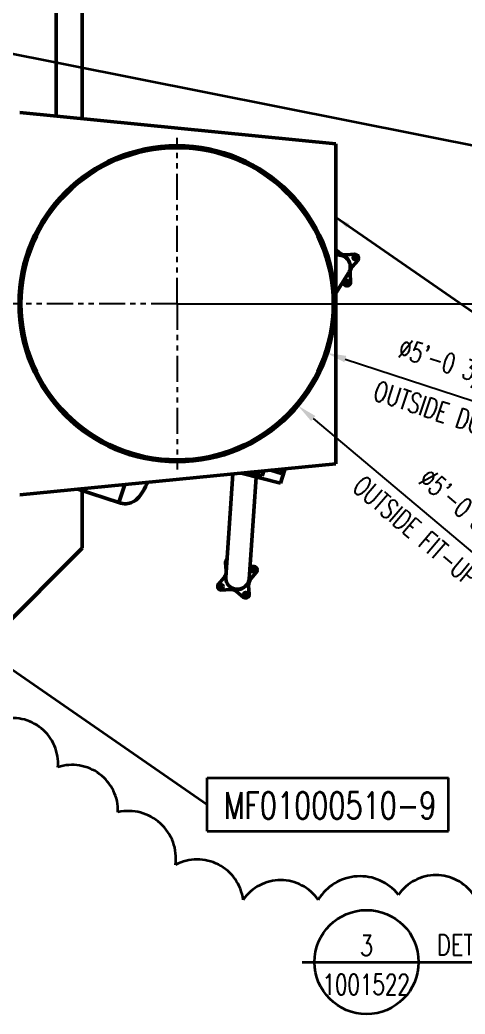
# Model space of a CAD drawing. Header units: inches. Extents: x 0 to 1408, y 0 to 1088.
# Drawn here: x 455 to 540.6, y 372.3 to 563.4 of the extents above; entities that cross this region are included whole.
import ezdxf
from ezdxf.enums import TextEntityAlignment as Align

# ---------------------------------------------------------------- set-up
doc = ezdxf.new("R2010")
doc.units = ezdxf.units.IN
doc.header["$LTSCALE"] = 32
doc.header["$MEASUREMENT"] = 0
for name, pattern in [('CENTER', [2, 1.25, -0.25, 0.25, -0.25]), ('CENTER2', [1.125, 0.75, -0.125, 0.125, -0.125]), ('PHANTOM2', [1.25, 0.625, -0.125, 0.125, -0.125, 0.125, -0.125])]:
    doc.linetypes.add(name, pattern=pattern)
for name, color, linetype, lineweight in [('AM_0', 7, 'Continuous', 50), ('AM_6', 140, 'Continuous', 35), ('Equipment-AM_0', 7, 'Continuous', 50), ('Equipment-AM_5', 92, 'Continuous', 25), ('Equipment-AM_7', 142, 'CENTER', 25), ('Layout-AM_11', 92, 'PHANTOM2', 25), ('Layout-AM_6', 140, 'Continuous', 35)]:
    doc.layers.add(name, color=color, linetype=linetype, lineweight=lineweight)
doc.styles.add('simplex', font='simplex.shx', dxfattribs={"width": 0.75})
doc.styles.get("Standard").update_dxf_attribs({"font": 'ROMANS.SHX', "width": 0.7})
doc.dimstyles.new('METSOPOWER_ANSI$7', dxfattribs={"dimscale": 24, "dimtxt": 0.12, "dimasz": 0.12, "dimexe": 0.1, "dimexo": 0.05, "dimgap": 0.06, "dimtad": 1, "dimtoh": 1, "dimzin": 12, "dimdsep": 46, "dimlunit": 3, "dimtxsty": 'Standard', "dimcen": 0, "dimclrd": 256, "dimclre": 256, "dimclrt": 140, "dimadec": 0, "dimazin": 2, "dimtp": 0.1, "dimtm": 0.1, "dimtfac": 0.71, "dimtmove": 0, "dimatfit": 3, "dimfxl": 1, "dimtzin": 7, "dimlwd": -1, "dimlwe": -1, "dimarcsym": 1})
doc.dimstyles.new('VALMET_ANSI$0', dxfattribs={"dimscale": 48, "dimtxt": 0.12, "dimasz": 0.12, "dimexe": 0.1, "dimexo": 0.05, "dimgap": 0.06, "dimtad": 1, "dimtoh": 1, "dimdec": 5, "dimzin": 7, "dimdsep": 46, "dimlunit": 4, "dimtxsty": 'Standard', "dimcen": 0, "dimclrd": 256, "dimclre": 256, "dimclrt": 140, "dimadec": 0, "dimazin": 2, "dimtp": 0.1, "dimtm": 0.1, "dimtfac": 0.71, "dimtdec": 5, "dimtofl": 0, "dimtmove": 0, "dimatfit": 3, "dimfxl": 1, "dimfrac": 2, "dimtolj": 1, "dimtzin": 7, "dimlwd": -1, "dimlwe": -1, "dimarcsym": 1})
doc.dimstyles.new('VALMET_ANSI$3', dxfattribs={"dimtxt": 0.12, "dimasz": 0.12, "dimexe": 0.1, "dimexo": 0.05, "dimgap": 0.06, "dimtad": 1, "dimdec": 5, "dimzin": 7, "dimdsep": 46, "dimlunit": 4, "dimtxsty": 'Standard', "dimcen": 0, "dimclrd": 256, "dimclre": 256, "dimclrt": 140, "dimadec": 0, "dimazin": 2, "dimtp": 0.1, "dimtm": 0.1, "dimtfac": 0.71, "dimtdec": 5, "dimtofl": 0, "dimtmove": 0, "dimatfit": 0, "dimfxl": 1, "dimfrac": 2, "dimtolj": 1, "dimtzin": 7, "dimlwd": -1, "dimlwe": -1, "dimarcsym": 1})

# ---------------------------------------------------------------- blocks, each defined once
blk = doc.blocks.new('*D43')
at = {"layer": 'Defpoints', "color": 0, "transparency": 16777216}
for p in [(443.64, 646.84), (574.2, 646.84), (485.22, 508.84)]:
    blk.add_point(p, dxfattribs=at)
at = {"layer": 'Equipment-AM_5', "linetype": 'ByBlock', "transparency": 16777216}
for p, q in [((445.24, 646.84), (577.4, 646.84)), ((574.2, 512.68), (574.2, 643)), ((486.82, 508.84), (577.4, 508.84))]:
    blk.add_line(p, q, dxfattribs=at)
at = {"layer": 'Equipment-AM_5', "transparency": 16777216}
for points in [[(573.56, 643), (574.84, 643), (574.2, 646.84)], [(573.56, 512.68), (574.84, 512.68), (574.2, 508.84)]]:
    blk.add_solid(points, dxfattribs=at)
at = {"layer": 'Equipment-AM_5', "color": 140, "transparency": 16777216, "insert": (570, 577.84), "char_height": 3.84, "attachment_point": 5, "rotation": 90}
blk.add_mtext('\\A1;11\'-6"', dxfattribs=at)
blk = doc.blocks.new('*D46')
at = {"layer": 'Defpoints', "color": 0, "transparency": 16777216}
for p in [(456.54, 518.27), (513.89, 499.41)]:
    blk.add_point(p, dxfattribs=at)
at = {"layer": 'Equipment-AM_5', "linetype": 'ByBlock', "transparency": 16777216}
blk.add_line((517.54, 498.21), (552.2, 486.82), dxfattribs=at)
at = {"layer": 'Equipment-AM_5', "transparency": 16777216}
blk.add_solid([(517.74, 498.82), (517.34, 497.6), (513.89, 499.41)], dxfattribs=at)
at = {"layer": 'Equipment-AM_5', "color": 140, "transparency": 16777216, "char_height": 3.84, "attachment_point": 5, "rotation": 341.7998}
for s, insert in [('\\A1;∅5\'-0 3/8"', (538.21, 496.52)), ('\\A1;OUTSIDE DUCT', (535.49, 488.27))]:
    blk.add_mtext(s, dxfattribs=dict(at, insert=insert))
blk = doc.blocks.new('*D47')
at = {"layer": 'Defpoints', "color": 0, "transparency": 16777216}
for p in [(461.99, 528.42), (508.44, 489.26)]:
    blk.add_point(p, dxfattribs=at)
at = {"layer": 'Equipment-AM_5', "linetype": 'ByBlock', "transparency": 16777216}
blk.add_line((511.38, 486.79), (555.9, 449.25), dxfattribs=at)
at = {"layer": 'Equipment-AM_5', "transparency": 16777216}
blk.add_solid([(511.79, 487.27), (510.96, 486.3), (508.44, 489.26)], dxfattribs=at)
at = {"layer": 'Equipment-AM_5', "color": 140, "transparency": 16777216, "char_height": 3.84, "attachment_point": 5, "rotation": 319.8703}
for s, insert in [('\\A1;∅5\'-0 3/4"', (540.58, 468.51)), ('\\A1;OUTSIDE FIT-UP RING', (534.98, 461.87))]:
    blk.add_mtext(s, dxfattribs=dict(at, insert=insert))
blk = doc.blocks.new('POW PDM_NO REV')
at = {"layer": 'AM_6'}
for p, q in [((0, 0), (0, 0.32)), ((0, 0.32), (1.45, 0.32)), ((1.45, 0), (1.45, 0.32)), ((0, 0), (1.45, 0))]:
    blk.add_line(p, q, dxfattribs=at)
at = {"layer": 'AM_6', "style": 'simplex', "width": 0.75}
blk.add_attdef('POWP00XXXX', text='', height=0.16, dxfattribs=at).set_placement((0.7384, 0.0265), align=Align.BOTTOM_CENTER)
blk = doc.blocks.new('Detail Callout')
at = {"layer": 'AM_6'}
blk.add_line((0, 0.3125), (1.5265, 0.3125), dxfattribs=at)
blk.add_circle((0.3868, 0.3125), 0.3125, dxfattribs=at)
at = {"layer": 'AM_6', "style": 'simplex', "width": 0.75}
blk.add_text('DETAIL', height=0.125, dxfattribs=at).set_placement((0.8089, 0.3539))
for tag, p in [('X', (0.3868, 0.3493)), ('XXXXXX', (0.3848, 0.1156))]:
    blk.add_attdef(tag, text='', height=0.125, dxfattribs=at).set_placement(p, align=Align.CENTER)

msp = doc.modelspace()

# ---------------------------------------------------------------- linework, layer by layer
at = {"layer": 'AM_0'}
for p, q in [((466.966297, 544.402623), (466.966297, 599.962808)), ((461.966297, 544.89645), (461.966297, 597.327808)), ((515.716297, 539.587808), (454.966297, 545.587808)), ((515.716297, 478.087808), (515.716297, 539.587808)), ((516.43626, 518.642817), (515.716297, 519.244145)), ((519.322475, 518.345271), (517.691513, 518.23496)), ((518.866301, 515.929309), (519.9142, 517.183946)), ((515.716297, 510.897014), (518.203003, 514.879313)), ((518.568756, 513.043094), (518.458445, 514.674056)), ((516.933877, 512.84689), (517.40743, 512.451369)), ((454.966297, 472.087808), (515.716297, 478.087808)), ((495.956441, 476.136217), (494.559106, 456.241713)), ((505.059016, 474.341472), (497.515234, 476.290172)), ((500.441907, 476.057003), (499.209332, 476.45749)), ((501.589534, 475.766908), (499.404742, 476.47679)), ((500.467495, 476.135754), (500.441907, 476.057003)), ((501.900272, 476.723262), (501.589534, 475.766908)), ((503.195696, 476.851205), (505.206802, 476.197757)), ((505.059016, 474.341472), (505.852264, 476.78284)), ((505.206802, 476.197757), (505.492837, 477.078084)), ((505.852264, 476.78284), (505.44039, 476.916666)), ((505.852264, 476.78284), (505.963292, 477.124548)), ((474.045022, 470.621274), (475.169877, 474.083223)), ((499.048047, 455.926422), (500.425537, 475.538386)), ((466.136194, 473.191008), (474.045022, 470.621274)), ((466.966297, 461.837808), (466.966297, 472.921291)), ((450.632756, 445.504267), (466.966297, 461.837808)), ((494.529348, 459.112016), (494.639659, 457.481054)), ((494.639659, 457.481054), (494.641089, 457.408934)), ((499.831525, 458.358296), (499.215931, 458.31666)), ((499.375351, 455.942334), (500.42325, 457.196971)), ((494.231803, 456.2258), (493.183903, 454.971164)), ((493.775629, 453.809838), (495.40659, 453.920149)), ((496.661844, 453.512293), (497.91648, 452.464394)), ((499.077806, 453.056119), (498.967495, 454.687081))]:
    msp.add_line(p, q, dxfattribs=at)
at = {"layer": 'AM_0', "flags": 128}
for points in [[(518.198916, 514.881863), (518.272433, 514.999759), (518.384327, 515.2518), (518.460464, 515.517858), (518.49954, 515.793382), (518.500889, 516.073656), (518.464486, 516.353886), (518.390954, 516.629276), (518.281552, 516.895114), (518.138152, 517.146853), (517.963206, 517.380184), (517.759709, 517.591115), (517.531142, 517.776037), (517.281416, 517.931787), (517.014805, 518.055698), (516.735869, 518.145652), (516.449382, 518.200108), (516.160245, 518.218136), (515.873406, 518.199426), (515.716297, 518.168453)], [(474.045022, 470.621274), (474.423476, 470.513819), (474.783956, 470.44237), (475.127246, 470.405384), (475.454132, 470.401318), (475.765397, 470.428629), (476.061826, 470.485775), (476.344203, 470.571212), (476.613314, 470.683398), (476.869942, 470.82079), (477.114873, 470.981844), (477.34889, 471.165019), (477.572779, 471.368771), (477.859108, 471.672317), (478.130463, 472.006499), (478.388749, 472.367573), (478.63587, 472.751792), (478.87373, 473.155411), (479.174388, 473.707046), (479.46671, 474.277115), (479.587156, 474.519498)], [(494.563281, 456.241327), (494.554897, 456.153623), (494.567163, 455.878246), (494.617694, 455.60639), (494.705626, 455.342707), (494.829455, 455.091709), (494.987061, 454.85769), (495.175749, 454.644655), (495.392289, 454.456249), (495.632977, 454.295696), (495.893694, 454.165742), (496.169979, 454.068611), (496.457105, 454.005965), (496.75016, 453.978875), (497.044128, 453.987807), (497.333981, 454.032606), (497.614758, 454.112506), (497.881656, 454.226139), (498.130108, 454.371563), (498.355862, 454.546288), (498.555056, 454.747325), (498.724282, 454.971234), (498.860644, 455.214184), (498.961809, 455.472017), (499.026046, 455.740323), (499.043873, 455.926808)]]:
    msp.add_lwpolyline(points, dxfattribs=at)
at = {"layer": 'AM_0'}
for centre, radius in [((485.216297, 508.837808), 30.375), ((485.216297, 508.837808), 30.1875), ((485.216297, 508.837808), 30), ((519.370297, 517.638225), 0.354331), ((517.86171, 512.995272), 0.354331), ((499.879347, 457.65125), 0.354331), ((493.727807, 454.516884), 0.354331), ((498.37076, 453.008297), 0.354331)]:
    msp.add_circle(centre, radius, dxfattribs=at)
for centre, radius, start, end in [((516.294527, 516.071042), 2.165354, 16.84788939, 99.27023108), ((517.571959, 520.002575), 1.771654, 230.13064865, 273.86935135), ((519.370297, 517.638225), 0.708661, 320.13065276, 93.86935135), ((520.22606, 514.79361), 1.771654, 140.13065276, 183.86934724), ((517.86171, 512.995272), 0.708661, 230.13064865, 3.86934405), ((495.228896, 459.161419), 0.70129, 127.36092397, 184.03960791), ((492.926418, 457.3324), 1.711313, 319.71139856, 351.09635471), ((499.879347, 457.65125), 0.708661, 320.13065276, 93.86935135), ((493.727807, 454.516884), 0.708661, 140.13065276, 273.86935135), ((500.73511, 454.806635), 1.771654, 140.13065276, 183.86934724), ((496.803577, 456.084067), 2.165354, 225.31921539, 306.00661425), ((495.526144, 452.152534), 1.771654, 50.13064865, 93.86935135), ((498.37076, 453.008297), 0.708661, 230.13064865, 3.86934405)]:
    msp.add_arc(centre, radius, start, end, dxfattribs=at)
at = {"layer": 'AM_6', "linetype": 'CENTER2'}
msp.add_lwpolyline([(542.170954, 395.262331, 0.52056705), (527.738745, 395.262331, 0.52056705), (527.738745, 395.262331, 0.52056705), (512.344388, 394.30106, 0.52056705), (512.344388, 394.30106, 0.52056705), (497.912186, 394.30106, 0.52056705), (497.912186, 394.30106, 0.52056705), (484.923199, 401.029965, 0.52056705), (484.923199, 401.029965, 0.52056705), (473.858507, 411.123321, 0.52056705), (473.858507, 411.123321, 0.52056705), (462.312741, 419.77477, 0.52056705), (462.312741, 419.77477, 0.52056705), (451.248049, 428.906855, 0.52056705)], format="xyb", dxfattribs=at)
at = {"layer": 'Layout-AM_11', "ltscale": 0.25}
for q in [(485.216297, 540.700744), (453.117766, 508.837808), (485.216297, 476.974872), (517.314827, 508.837808)]:
    msp.add_line((485.216297, 508.837808), q, dxfattribs=at)

# ---------------------------------------------------------------- block references
at = {"layer": 'Equipment-AM_0', "linetype": 'CENTER2'}
ref = msp.add_blockref('Detail Callout', (509.239859, 372.311102), dxfattribs=dict(at, xscale=32, yscale=32, zscale=32))
ref.add_attrib('X', '3', dxfattribs={"layer": 'AM_6', "height": 4, "style": 'simplex', "width": 0.75}).set_placement((521.617219, 383.487273), align=Align.CENTER)
ref.add_attrib('XXXXXX', '1001522', dxfattribs={"layer": 'AM_6', "height": 4, "style": 'simplex', "width": 0.7}).set_placement((521.552455, 376.011296), align=Align.CENTER)
at = {"layer": 'Equipment-AM_7', "linetype": 'CENTER2', "xscale": 32, "yscale": 32, "zscale": 32}
msp.add_blockref('POW PDM_NO REV', (490.983559, 407.477256), dxfattribs=at).add_auto_attribs({'POWP00XXXX': 'MF01000510-9'})

# ---------------------------------------------------------------- dimensions: what is measured, and where the dimension line sits
at = {"layer": 'Equipment-AM_5'}
dim = msp.add_linear_dim(base=(574.204872, 646.837808), p1=(485.216297, 508.837808), p2=(443.637735, 646.837808), angle=90, dimstyle='VALMET_ANSI$0', override={"dimscale": 32}, dxfattribs=at)
dim.commit()
dim.dimension.update_dxf_attribs({"geometry": '*D43', "text_midpoint": (569.999158, 577.837808)})
for p1, p2, text, override, picture, middle in [((461.99194, 528.415088), (508.440653, 489.260528), '<>\\XOUTSIDE FIT-UP RING', {"dimscale": 32}, '*D47', (537.455904, 464.801738)), ((456.539049, 518.266521), (513.893544, 499.409095), '<>\\XOUTSIDE DUCT', {"dimscale": 32, "dimpost": ''}, '*D46', (536.692847, 491.912976))]:
    dim = msp.add_diameter_dim_2p(p1=p1, p2=p2, text=text, dimstyle='VALMET_ANSI$3', override=override, dxfattribs=at)
    dim.commit()
    dim.dimension.update_dxf_attribs({"geometry": picture, "text_midpoint": middle, "dimtype": 163})

# ---------------------------------------------------------------- leaders
at = {"layer": 'Layout-AM_6'}
for points in [[(455.785649, 600.337808), (606.212754, 553.826425)], [(423.550311, 562.899683), (594.301608, 528.859151)], [(515.716297, 525.467406), (570.786787, 487.311716)], [(435.913068, 450.752947), (490.983558, 412.597256)]]:
    msp.add_leader(points, dimstyle='METSOPOWER_ANSI$7', override={"dimgap": 0.06, "dimtad": 0, "dimdec": 4}, dxfattribs=at)

doc.saveas('drawing.dxf')
